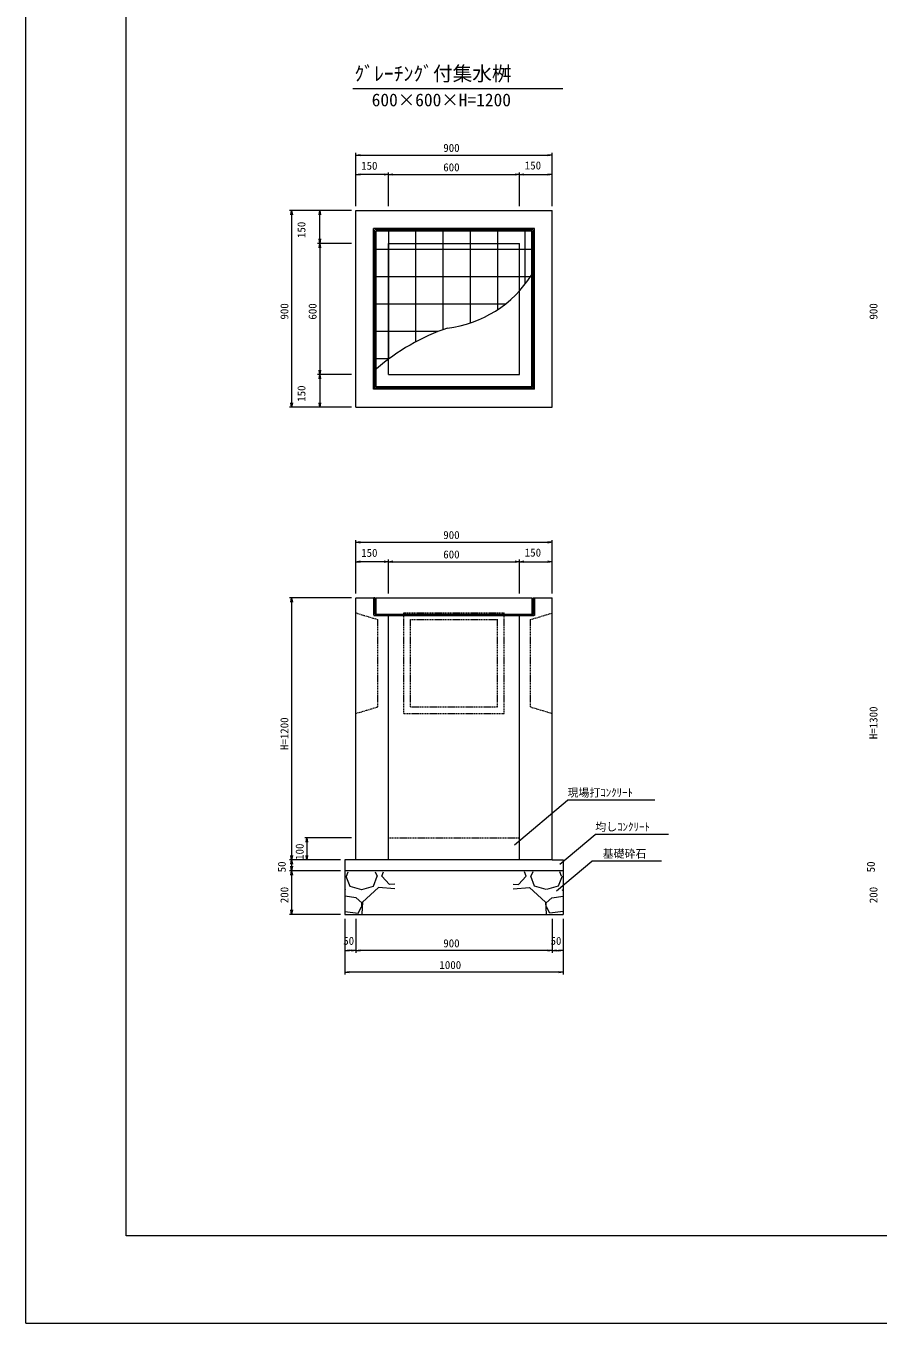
# Model space of a CAD drawing. Units: millimetres on the paper. Extents: x 0 to 841, y 0 to 594.
# Drawn here: x 0 to 195.3, y 0 to 297 of the extents above; entities that cross this region are included whole.
import ezdxf
from ezdxf.enums import TextEntityAlignment as Align

# ---------------------------------------------------------------- set-up
doc = ezdxf.new("R2010")
doc.units = ezdxf.units.MM
doc.linetypes.add('USER1', pattern=[0.375, 0.25, -0.125])
for name, color, linetype, lineweight in [('D-STR-DIM（寸法）', 7, 'Continuous', 18), ('D-STR-HTXT（旗揚げ）', 7, 'Continuous', 18), ('D-STR-STR1（構造物）', 4, 'Continuous', 18), ('D-STR-STRn（構造物）', 7, 'Continuous', 18), ('D-STR（構造物外形線）', 1, 'Continuous', 18), ('D-TTL(外枠）', 2, 'Continuous', 18), ('DEFPOINTS_2', 8, 'Continuous', 18)]:
    doc.layers.add(name, color=color, linetype=linetype, lineweight=lineweight)
doc.layers.add('D-STR-TXT（文字）', color=7, linetype='Continuous')
doc.layers.add('D-TTL-TXT（文字）', color=7, linetype='Continuous')
doc.styles.add('ＭＳ ゴシック', font='')
doc.styles.get('ＭＳ ゴシック').set_extended_font_data('MS Gothic')

msp = doc.modelspace()

# ---------------------------------------------------------------- linework, layer by layer
at = {"layer": 'D-STR-DIM（寸法）'}
for p, q in [((75.602, 255.72), (75.602, 267.913)), ((75.602, 267.413), (76.602, 267.58)), ((76.602, 267.247), (75.602, 267.413)), ((75.602, 267.413), (76.602, 267.413)), ((76.602, 267.413), (119.602, 267.413)), ((119.602, 267.58), (120.602, 267.413)), ((120.602, 267.413), (119.602, 267.247)), ((120.602, 267.413), (119.602, 267.413)), ((120.602, 255.72), (120.602, 267.913)), ((75.602, 255.72), (75.602, 263.47)), ((75.602, 262.97), (76.602, 263.137)), ((76.602, 262.803), (75.602, 262.97)), ((75.602, 262.97), (76.602, 262.97)), ((82.102, 262.97), (76.602, 262.97)), ((82.102, 263.137), (83.102, 262.97)), ((83.102, 262.97), (82.102, 262.803)), ((83.102, 262.97), (82.102, 262.97)), ((83.102, 255.72), (83.102, 263.47)), ((83.102, 255.72), (83.102, 263.47)), ((83.102, 262.97), (84.102, 263.137)), ((84.102, 262.803), (83.102, 262.97)), ((83.102, 262.97), (84.102, 262.97)), ((84.102, 262.97), (112.102, 262.97)), ((112.102, 263.137), (113.102, 262.97)), ((113.102, 262.97), (112.102, 262.803)), ((113.102, 262.97), (112.102, 262.97)), ((113.102, 255.72), (113.102, 263.47)), ((113.102, 255.72), (113.102, 263.47)), ((113.102, 262.97), (114.102, 263.137)), ((114.102, 262.803), (113.102, 262.97)), ((113.102, 262.97), (114.102, 262.97)), ((114.102, 262.97), (119.602, 262.97)), ((119.602, 263.137), (120.602, 262.97)), ((120.602, 262.97), (119.602, 262.803)), ((120.602, 262.97), (119.602, 262.97)), ((120.602, 255.72), (120.602, 263.47)), ((74.602, 254.72), (60.396, 254.72)), ((60.73, 253.72), (60.896, 254.72)), ((60.896, 254.72), (61.063, 253.72)), ((60.896, 254.72), (60.896, 253.72)), ((60.896, 253.72), (60.896, 210.72)), ((74.602, 254.72), (66.852, 254.72)), ((67.185, 253.72), (67.352, 254.72)), ((67.352, 254.72), (67.518, 253.72)), ((67.352, 254.72), (67.352, 253.72)), ((67.352, 248.22), (67.352, 253.72)), ((74.602, 247.22), (66.852, 247.22)), ((74.602, 247.22), (66.852, 247.22)), ((67.352, 247.22), (67.185, 248.22)), ((67.185, 246.22), (67.352, 247.22)), ((67.518, 248.22), (67.352, 247.22)), ((67.352, 247.22), (67.352, 248.22)), ((67.352, 247.22), (67.518, 246.22)), ((67.352, 247.22), (67.352, 246.22)), ((67.352, 246.22), (67.352, 218.22)), ((74.602, 217.22), (66.852, 217.22)), ((74.602, 217.22), (66.852, 217.22)), ((67.352, 217.22), (67.185, 218.22)), ((67.185, 216.22), (67.352, 217.22)), ((67.518, 218.22), (67.352, 217.22)), ((67.352, 217.22), (67.352, 218.22)), ((67.352, 217.22), (67.518, 216.22)), ((67.352, 217.22), (67.352, 216.22)), ((67.352, 216.22), (67.352, 210.72)), ((74.602, 209.72), (60.396, 209.72)), ((60.896, 209.72), (60.73, 210.72)), ((61.063, 210.72), (60.896, 209.72)), ((60.896, 209.72), (60.896, 210.72)), ((74.602, 209.72), (66.852, 209.72)), ((67.352, 209.72), (67.185, 210.72)), ((67.518, 210.72), (67.352, 209.72)), ((67.352, 209.72), (67.352, 210.72)), ((75.602, 167.082), (75.602, 179.275)), ((75.602, 178.775), (76.602, 178.942)), ((76.602, 178.608), (75.602, 178.775)), ((75.602, 178.775), (76.602, 178.775)), ((76.602, 178.775), (119.602, 178.775)), ((119.602, 178.942), (120.602, 178.775)), ((120.602, 178.775), (119.602, 178.608)), ((120.602, 178.775), (119.602, 178.775)), ((120.602, 167.082), (120.602, 179.275)), ((75.602, 167.082), (75.602, 174.832)), ((75.602, 174.332), (76.602, 174.498)), ((76.602, 174.165), (75.602, 174.332)), ((75.602, 174.332), (76.602, 174.332)), ((82.102, 174.332), (76.602, 174.332)), ((82.102, 174.498), (83.102, 174.332)), ((83.102, 174.332), (82.102, 174.165)), ((83.102, 174.332), (82.102, 174.332)), ((83.102, 167.082), (83.102, 174.832)), ((83.102, 167.082), (83.102, 174.832)), ((83.102, 174.332), (84.102, 174.498)), ((84.102, 174.165), (83.102, 174.332)), ((83.102, 174.332), (84.102, 174.332)), ((84.102, 174.332), (112.102, 174.332)), ((112.102, 174.498), (113.102, 174.332)), ((113.102, 174.332), (112.102, 174.165)), ((113.102, 174.332), (112.102, 174.332)), ((113.102, 167.082), (113.102, 174.832)), ((113.102, 167.082), (113.102, 174.832)), ((113.102, 174.332), (114.102, 174.498)), ((114.102, 174.165), (113.102, 174.332)), ((113.102, 174.332), (114.102, 174.332)), ((114.102, 174.332), (119.602, 174.332)), ((119.602, 174.498), (120.602, 174.332)), ((120.602, 174.332), (119.602, 174.165)), ((120.602, 174.332), (119.602, 174.332)), ((120.602, 167.082), (120.602, 174.832)), ((74.602, 166.082), (60.396, 166.082)), ((60.73, 165.082), (60.896, 166.082)), ((60.896, 166.082), (61.063, 165.082)), ((60.896, 166.082), (60.896, 165.082)), ((60.896, 165.082), (60.896, 107.082)), ((74.602, 111.082), (63.886, 111.082)), ((64.22, 110.082), (64.386, 111.082)), ((64.386, 111.082), (64.553, 110.082)), ((64.386, 111.082), (64.386, 110.082)), ((64.386, 110.082), (64.386, 107.082)), ((60.896, 106.082), (60.73, 107.082)), ((61.063, 107.082), (60.896, 106.082)), ((60.896, 106.082), (60.896, 107.082)), ((64.386, 106.082), (64.22, 107.082)), ((64.553, 107.082), (64.386, 106.082)), ((64.386, 106.082), (64.386, 107.082)), ((72.102, 106.082), (60.396, 106.082)), ((69.602, 106.082), (60.396, 106.082)), ((60.73, 105.082), (60.896, 106.082)), ((60.896, 103.582), (60.73, 104.582)), ((60.896, 106.082), (61.063, 105.082)), ((60.896, 106.082), (60.896, 105.082)), ((60.896, 105.082), (60.896, 104.582)), ((61.063, 104.582), (60.896, 103.582)), ((60.896, 103.582), (60.896, 104.582)), ((72.102, 106.082), (63.886, 106.082)), ((72.102, 103.582), (60.396, 103.582)), ((72.102, 103.582), (60.396, 103.582)), ((60.73, 102.582), (60.896, 103.582)), ((60.896, 103.582), (61.063, 102.582)), ((60.896, 103.582), (60.896, 102.582)), ((60.896, 102.582), (60.896, 94.582)), ((72.102, 93.582), (60.396, 93.582)), ((60.896, 93.582), (60.73, 94.582)), ((61.063, 94.582), (60.896, 93.582)), ((60.896, 93.582), (60.896, 94.582)), ((73.102, 92.582), (73.102, 84.789)), ((73.102, 92.582), (73.102, 79.821)), ((75.602, 92.582), (75.602, 84.789)), ((75.602, 92.582), (75.602, 84.789)), ((120.602, 92.582), (120.602, 84.789)), ((120.602, 92.582), (120.602, 84.789)), ((123.102, 92.582), (123.102, 79.821)), ((123.102, 92.582), (123.102, 84.789)), ((73.102, 85.289), (74.102, 85.456)), ((74.102, 85.122), (73.102, 85.289)), ((73.102, 85.289), (74.102, 85.289)), ((74.602, 85.289), (74.102, 85.289)), ((74.602, 85.456), (75.602, 85.289)), ((75.602, 85.289), (74.602, 85.122)), ((75.602, 85.289), (74.602, 85.289)), ((75.602, 85.289), (76.602, 85.456)), ((76.602, 85.122), (75.602, 85.289)), ((75.602, 85.289), (76.602, 85.289)), ((119.602, 85.289), (76.602, 85.289)), ((119.602, 85.456), (120.602, 85.289)), ((120.602, 85.289), (119.602, 85.122)), ((120.602, 85.289), (119.602, 85.289)), ((120.602, 85.289), (121.602, 85.456)), ((121.602, 85.122), (120.602, 85.289)), ((120.602, 85.289), (121.602, 85.289)), ((121.602, 85.289), (122.102, 85.289)), ((122.102, 85.456), (123.102, 85.289)), ((123.102, 85.289), (122.102, 85.122)), ((123.102, 85.289), (122.102, 85.289)), ((73.102, 80.321), (74.102, 80.488)), ((74.102, 80.154), (73.102, 80.321)), ((73.102, 80.321), (74.102, 80.321)), ((122.102, 80.321), (74.102, 80.321)), ((122.102, 80.488), (123.102, 80.321)), ((123.102, 80.321), (122.102, 80.154)), ((123.102, 80.321), (122.102, 80.321))]:
    msp.add_line(p, q, dxfattribs=at)
at = {"layer": 'D-STR-HTXT（旗揚げ）'}
for p, q in [((74.936, 282.698), (123.044, 282.698)), ((111.939, 109.508), (124.124, 119.722)), ((144.159, 119.722), (124.124, 119.722)), ((122.358, 105.083), (130.481, 111.893)), ((147.249, 111.893), (130.481, 111.893)), ((121.561, 98.956), (129.684, 105.766)), ((145.658, 105.766), (129.684, 105.766))]:
    msp.add_line(p, q, dxfattribs=at)
at = {"layer": 'D-STR-STR1（構造物）'}
for p, q in [((79.677, 213.795), (79.677, 250.645)), ((116.527, 250.645), (79.677, 250.645)), ((116.227, 250.345), (79.977, 250.345)), ((79.977, 214.095), (79.977, 250.345)), ((115.927, 250.045), (80.277, 250.045)), ((80.277, 214.395), (80.277, 250.045)), ((83.135, 247.22), (83.135, 249.97)), ((89.385, 247.22), (89.385, 249.97)), ((95.635, 247.22), (95.635, 249.97)), ((101.885, 247.22), (101.885, 249.97)), ((108.135, 247.22), (108.135, 249.97)), ((114.385, 237.864), (114.385, 249.97)), ((115.927, 214.395), (115.927, 250.045)), ((116.227, 214.095), (116.227, 250.345)), ((116.527, 213.795), (116.527, 250.645)), ((83.135, 220.716), (83.135, 247.22)), ((89.385, 224.69), (89.385, 247.22)), ((95.635, 227.48), (95.635, 247.22)), ((101.885, 229.008), (101.885, 247.22)), ((108.135, 232.063), (108.135, 247.22)), ((83.102, 245.782), (80.352, 245.782)), ((113.102, 245.782), (83.102, 245.782)), ((115.852, 245.782), (113.102, 245.782)), ((83.102, 239.532), (80.352, 239.532)), ((113.102, 239.532), (83.102, 239.532)), ((115.581, 239.532), (113.102, 239.532)), ((83.102, 233.282), (80.352, 233.282)), ((109.822, 233.282), (83.102, 233.282)), ((83.102, 227.032), (80.352, 227.032)), ((94.454, 227.032), (83.102, 227.032)), ((83.102, 220.782), (80.352, 220.782)), ((83.223, 220.782), (83.102, 220.782)), ((116.227, 214.095), (79.977, 214.095)), ((115.927, 214.395), (80.277, 214.395)), ((116.527, 213.795), (79.677, 213.795)), ((79.702, 166.082), (79.702, 162.032)), ((80.002, 166.082), (79.702, 166.082)), ((79.702, 162.182), (79.702, 166.082)), ((80.002, 162.332), (80.002, 166.082)), ((80.302, 162.332), (80.302, 166.082)), ((80.302, 166.082), (115.952, 166.082)), ((115.952, 166.082), (115.952, 162.332)), ((116.252, 166.082), (116.552, 166.082)), ((116.252, 162.332), (116.252, 166.082)), ((116.552, 166.082), (116.552, 164.057)), ((116.552, 166.082), (116.552, 162.032)), ((116.552, 162.182), (116.552, 166.082)), ((79.702, 162.032), (116.402, 162.032)), ((80.002, 162.332), (116.252, 162.332)), ((116.552, 162.032), (113.127, 162.032))]:
    msp.add_line(p, q, dxfattribs=at)
at = {"layer": 'D-STR-STR1（構造物）', "color": 7, "linetype": 'USER1'}
msp.add_line((83.102, 111.082), (113.102, 111.082), dxfattribs=at)
at = {"layer": 'D-STR-STR1（構造物）'}
for centre, radius, start, end in [((93.488, 254.109), 26.468, 276.79494, 327.66345), ((112.31, 181.729), 48.695, 108.79618, 131.01713)]:
    msp.add_arc(centre, radius, start, end, dxfattribs=at)
at = {"layer": 'D-STR-STRn（構造物）'}
for p, q in [((73.102, 106.082), (73.102, 93.582)), ((75.602, 106.082), (73.102, 106.082)), ((120.602, 106.082), (123.102, 106.082)), ((123.102, 106.082), (123.102, 93.582)), ((123.102, 103.582), (73.102, 103.582)), ((73.28, 102.3), (74.237, 100.066)), ((73.454, 102.303), (73.875, 103.286)), ((79.672, 100.054), (80.47, 102.289)), ((80.012, 103.286), (80.467, 102.3)), ((81.58, 102.296), (81.951, 103.286)), ((83.336, 100.41), (81.581, 102.325)), ((112.867, 100.41), (114.623, 102.325)), ((114.623, 102.296), (114.252, 103.286)), ((116.532, 100.054), (115.734, 102.289)), ((116.192, 103.286), (115.737, 102.3)), ((122.924, 102.3), (121.966, 100.066)), ((122.75, 102.303), (122.329, 103.286)), ((73.285, 99.107), (73.102, 99.168)), ((73.102, 99.013), (73.266, 99.111)), ((74.226, 100.05), (76.939, 99.252)), ((76.968, 99.251), (79.681, 100.049)), ((80.797, 99.747), (77.127, 96.396)), ((84.565, 99.407), (80.788, 99.722)), ((84.565, 100.511), (83.318, 100.402)), ((111.639, 100.511), (112.885, 100.402)), ((111.639, 99.407), (115.416, 99.722)), ((115.406, 99.747), (119.077, 96.396)), ((119.235, 99.251), (116.522, 100.049)), ((121.978, 100.05), (119.265, 99.252)), ((122.919, 99.107), (123.102, 99.168)), ((123.102, 99.013), (122.938, 99.111)), ((75.697, 97.365), (73.102, 97.754)), ((76.97, 96.215), (75.693, 97.332)), ((76.135, 93.835), (76.933, 95.271)), ((76.952, 95.278), (76.952, 96.235)), ((77.116, 96.39), (76.988, 93.71)), ((119.088, 96.39), (119.215, 93.71)), ((119.234, 96.215), (120.51, 97.332)), ((119.251, 95.278), (119.251, 96.235)), ((120.069, 93.835), (119.271, 95.271)), ((120.506, 97.365), (123.102, 97.754)), ((73.102, 94.201), (76.16, 93.834)), ((73.102, 93.582), (123.102, 93.582)), ((123.102, 94.201), (120.043, 93.834))]:
    msp.add_line(p, q, dxfattribs=at)
at = {"layer": 'D-STR（構造物外形線）'}
for p, q in [((75.602, 254.72), (120.602, 254.72)), ((75.602, 209.72), (75.602, 254.72)), ((120.602, 209.72), (120.602, 254.72)), ((83.102, 247.22), (113.102, 247.22)), ((83.102, 217.22), (83.102, 247.22)), ((113.102, 217.22), (113.102, 247.22)), ((83.102, 217.22), (113.102, 217.22)), ((75.602, 209.72), (120.602, 209.72)), ((75.602, 106.082), (75.602, 166.082)), ((75.652, 166.082), (79.702, 166.082)), ((116.552, 166.082), (120.602, 166.082)), ((120.602, 106.082), (120.602, 166.082)), ((83.102, 106.082), (83.102, 162.332)), ((113.102, 106.082), (113.102, 162.332)), ((120.602, 106.082), (75.602, 106.082))]:
    msp.add_line(p, q, dxfattribs=at)
at = {"layer": 'D-STR（構造物外形線）', "linetype": 'USER1'}
for p, q in [((75.652, 162.582), (80.652, 161.082)), ((80.627, 141.082), (80.627, 161.082)), ((86.602, 139.582), (86.602, 162.582)), ((86.627, 162.582), (109.627, 162.582)), ((88.102, 141.082), (88.102, 161.082)), ((88.127, 161.082), (108.127, 161.082)), ((108.102, 141.082), (108.102, 161.082)), ((109.602, 139.582), (109.602, 162.582)), ((115.602, 141.082), (115.602, 161.082)), ((115.627, 161.082), (120.627, 162.582)), ((75.627, 139.582), (80.627, 141.082)), ((88.102, 141.082), (108.102, 141.082)), ((115.602, 141.082), (120.602, 139.582)), ((86.602, 139.582), (109.602, 139.582))]:
    msp.add_line(p, q, dxfattribs=at)
at = {"layer": 'D-TTL(外枠）'}
for p, q in [((23, 20), (23, 574)), ((818, 20), (23, 20))]:
    msp.add_line(p, q, dxfattribs=at)
at = {"layer": 'DEFPOINTS_2'}
for q in [(0, 594), (841, 0)]:
    msp.add_line((0, 0), q, dxfattribs=at)

# ---------------------------------------------------------------- texts
at = {"layer": 'D-STR-DIM（寸法）', "style": 'ＭＳ ゴシック'}
for s, p in [('900', (95.646, 267.613)), ('150', (76.82, 263.523)), ('600', (95.64, 263.17)), ('150', (114.32, 263.586)), ('900', (95.646, 178.975)), ('150', (76.82, 174.885)), ('600', (95.64, 174.532)), ('150', (114.32, 174.948)), ('50', (72.721, 86.048)), ('900', (95.646, 85.489)), ('50', (120.221, 86.048)), ('1000', (94.758, 80.521))]:
    msp.add_text(s, height=1.833, dxfattribs=at).set_placement(p, align=Align.BOTTOM_LEFT)
for s, p in [('150', (64.602, 248.438)), ('900', (60.696, 229.764)), ('600', (67.152, 229.758)), ('900', (195.696, 229.764)), ('150', (64.602, 210.938)), ('H=1300', (195.696, 133.696)), ('H=1200', (60.696, 131.196)), ('100', (64.186, 106.05)), ('50', (60.096, 103.201)), ('50', (195.096, 103.201)), ('200', (60.696, 96.132)), ('200', (195.696, 96.132))]:
    msp.add_text(s, height=1.833, rotation=90, dxfattribs=at).set_placement(p, align=Align.BOTTOM_LEFT)
at = {"layer": 'D-STR-TXT（文字）', "style": 'ＭＳ ゴシック'}
for s, p in [('現場打ｺﾝｸﾘｰﾄ', (124.124, 119.975)), ('均しｺﾝｸﾘｰﾄ', (130.481, 112.146)), ('基礎砕石', (132.184, 106.018))]:
    msp.add_text(s, height=1.833, dxfattribs=at).set_placement(p, align=Align.BOTTOM_LEFT)
at = {"layer": 'D-TTL-TXT（文字）', "style": 'ＭＳ ゴシック'}
for s, height, p in [('ｸﾞﾚｰﾁﾝｸﾞ付集水桝', 3.299, (75.286, 283.441)), ('600×600×H=1200', 2.933, (79.235, 277.718))]:
    msp.add_text(s, height=height, dxfattribs=at).set_placement(p, align=Align.BOTTOM_LEFT)

doc.saveas('drawing.dxf')
